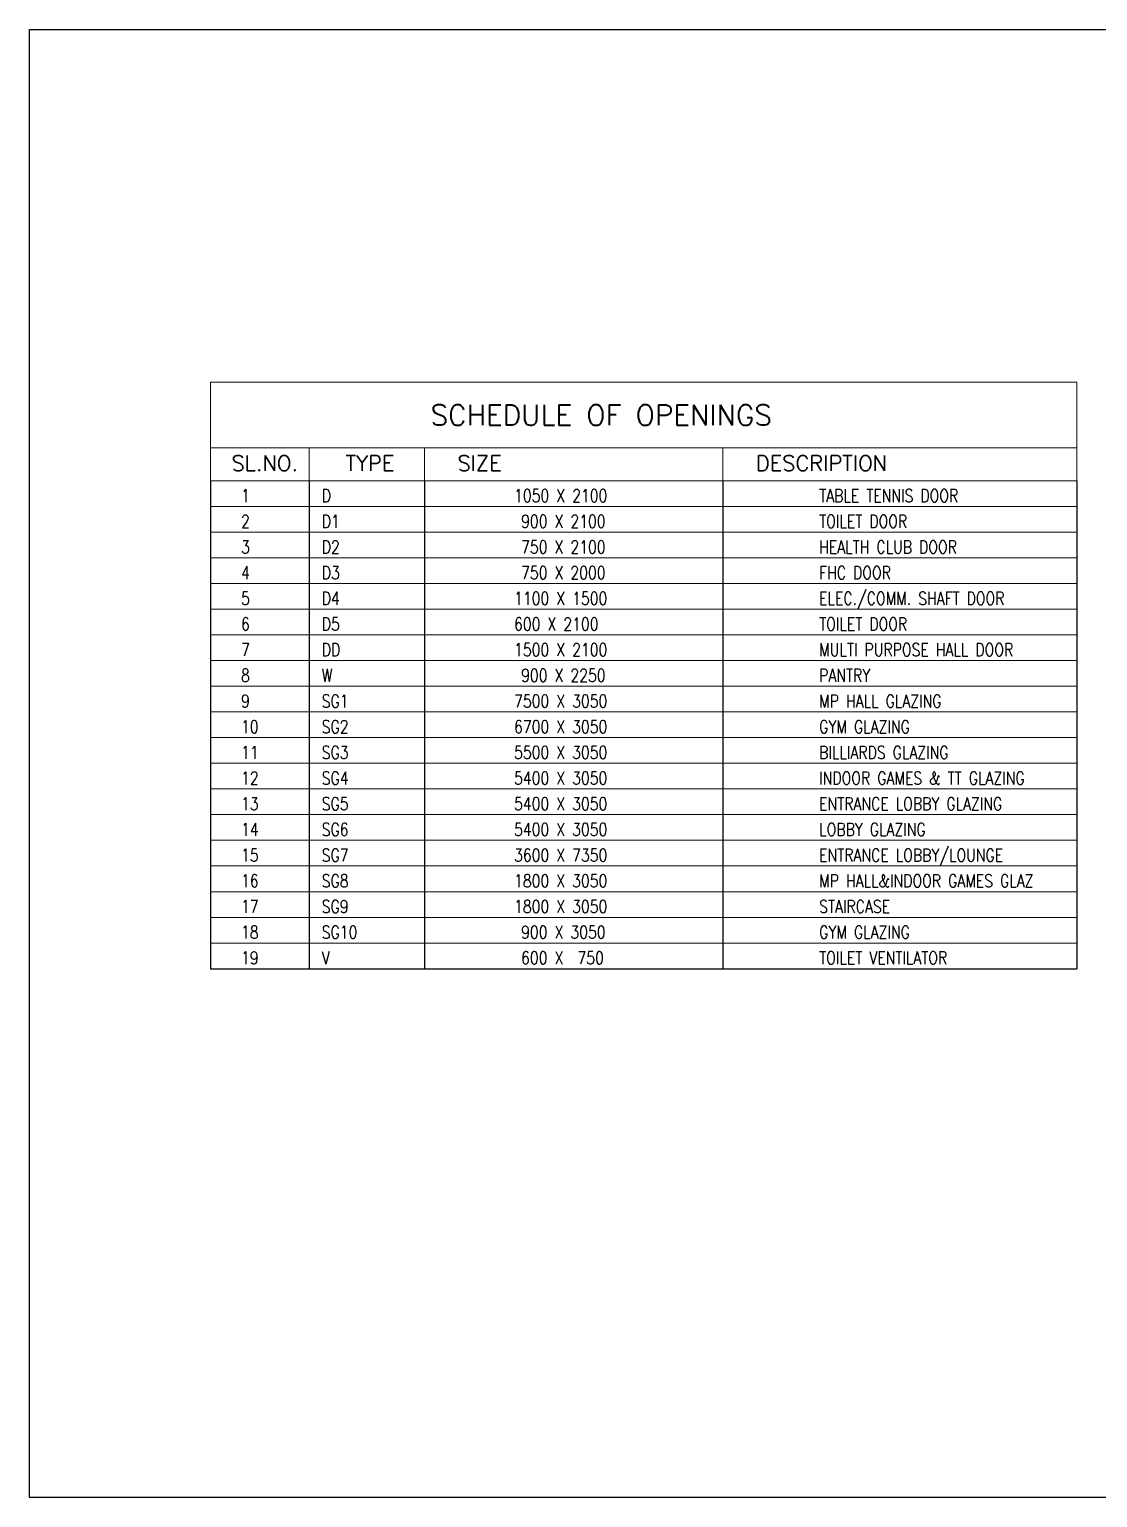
# Model space of a CAD drawing. Extents: x -32840 to 422982, y 280745 to 888746.
# Drawn here: x 316696 to 333344, y 403264 to 426137 of the extents above; entities that cross this region are included whole.
import ezdxf
from ezdxf.enums import TextEntityAlignment as Align

# ---------------------------------------------------------------- set-up
doc = ezdxf.new("R2010")
doc.units = 0
doc.header["$LTSCALE"] = 1000
doc.layers.add('TIT-REAL-ARCH-INT-A1-INSERT R1$0$A-SCHE', color=2, linetype='Continuous')
doc.styles.add('TIT-REAL-ARCH-INT-A1-INSERT R1$0$ROMANS', font='romans.shx', dxfattribs={"width": 0.7})

# ---------------------------------------------------------------- blocks, each defined once
blk = doc.blocks.new('TIT-REAL-ARCH-INT-A1-INSERT R1$0$OPENING SD-DOOR NO')
at = {"lineweight": 0}
for p, q in [((0, 11.88), (135, 11.88)), ((0, 11.88), (0, -3.49)), ((135, 11.88), (135, -3.49)), ((0, 1.63), (135, 1.63)), ((15.37, 1.63), (15.37, -3.49)), ((33.36, 1.63), (33.36, -3.49)), ((79.86, 1.63), (79.86, -3.49))]:
    blk.add_line(p, q, dxfattribs=at)
at = {"color": 6, "lineweight": 0, "style": 'TIT-REAL-ARCH-INT-A1-INSERT R1$0$ROMANS'}
blk.add_attdef('A', text='', height=3.2, dxfattribs=at).set_placement((60.88, 6.76), align=Align.MIDDLE)
for tag, p in [('01', (3.26, 0.45)), ('02', (21.05, 0.45)), ('03', (38.48, 0.45)), ('04', (84.98, 0.45))]:
    blk.add_attdef(tag, text='', height=2.4, dxfattribs=at).set_placement(p, align=Align.TOP_LEFT)
blk = doc.blocks.new('TIT-REAL-ARCH-INT-A1-INSERT R1$0$OPENING SD-DOOR')
at = {"lineweight": 0}
blk.add_line((0, 11.88), (135, 11.88), dxfattribs=at)
for p, q in [((0, 11.88), (0, 7.88)), ((15.37, 11.88), (15.37, 7.88)), ((33.36, 11.88), (33.36, 7.88)), ((79.86, 11.88), (79.86, 7.88)), ((135, 11.88), (135, 7.88))]:
    blk.add_line(p, q)
at = {"color": 6, "style": 'TIT-REAL-ARCH-INT-A1-INSERT R1$0$ROMANS', "width": 0.8}
for tag, p in [('SN', (4.75, 8.57)), ('DOORTYPE', (17.33, 8.57)), ('SHUTTERSIZE', (47.3, 8.57)), ('DESCRIPTION', (94.85, 8.57))]:
    blk.add_attdef(tag, p, '', height=2, dxfattribs=at)

msp = doc.modelspace()

# ---------------------------------------------------------------- linework, layer by layer
msp.add_lwpolyline([(316695.9, 426137), (422982.3, 426137), (422982.3, 403263.5), (316695.9, 403263.5)], close=True)
at = {"layer": 'TIT-REAL-ARCH-INT-A1-INSERT R1$0$A-SCHE'}
msp.add_lwpolyline([(319519.6, 411503.6), (333019.6, 411503.6)], dxfattribs=at)

# ---------------------------------------------------------------- block references
at = {"layer": 'TIT-REAL-ARCH-INT-A1-INSERT R1$0$A-SCHE', "xscale": 100, "yscale": 100, "zscale": 100}
for name, p, values in [('TIT-REAL-ARCH-INT-A1-INSERT R1$0$OPENING SD-DOOR NO', (319519.6, 419452.5), {'01': 'SL.NO.', '02': 'TYPE', '03': 'SIZE', 'A': 'SCHEDULE OF OPENINGS', '04': 'DESCRIPTION'}), ('TIT-REAL-ARCH-INT-A1-INSERT R1$0$OPENING SD-DOOR', (319519.6, 417915.5), {'SN': '1', 'DOORTYPE': 'D', 'SHUTTERSIZE': '1050 X 2100', 'DESCRIPTION': 'TABLE TENNIS DOOR'}), ('TIT-REAL-ARCH-INT-A1-INSERT R1$0$OPENING SD-DOOR', (319519.6, 417515.5), {'SN': '2', 'DOORTYPE': 'D1', 'SHUTTERSIZE': ' 900 X 2100', 'DESCRIPTION': 'TOILET DOOR'}), ('TIT-REAL-ARCH-INT-A1-INSERT R1$0$OPENING SD-DOOR', (319519.6, 417115.5), {'SN': '3', 'DOORTYPE': 'D2', 'SHUTTERSIZE': ' 750 X 2100', 'DESCRIPTION': 'HEALTH CLUB DOOR'}), ('TIT-REAL-ARCH-INT-A1-INSERT R1$0$OPENING SD-DOOR', (319519.6, 416715.5), {'SN': '4', 'DOORTYPE': 'D3', 'SHUTTERSIZE': ' 750 X 2000', 'DESCRIPTION': 'FHC DOOR'}), ('TIT-REAL-ARCH-INT-A1-INSERT R1$0$OPENING SD-DOOR', (319519.6, 416315.5), {'SN': '5', 'DOORTYPE': 'D4', 'SHUTTERSIZE': '1100 X 1500', 'DESCRIPTION': 'ELEC./COMM. SHAFT DOOR'}), ('TIT-REAL-ARCH-INT-A1-INSERT R1$0$OPENING SD-DOOR', (319519.6, 415915.5), {'SN': '6', 'DOORTYPE': 'D5', 'SHUTTERSIZE': '600 X 2100', 'DESCRIPTION': 'TOILET DOOR '}), ('TIT-REAL-ARCH-INT-A1-INSERT R1$0$OPENING SD-DOOR', (319519.6, 415515.5), {'SN': '7', 'DOORTYPE': 'DD', 'SHUTTERSIZE': '1500 X 2100', 'DESCRIPTION': 'MULTI PURPOSE HALL DOOR'}), ('TIT-REAL-ARCH-INT-A1-INSERT R1$0$OPENING SD-DOOR', (319519.6, 415115.5), {'SN': '8', 'DOORTYPE': 'W', 'SHUTTERSIZE': ' 900 X 2250', 'DESCRIPTION': 'PANTRY'}), ('TIT-REAL-ARCH-INT-A1-INSERT R1$0$OPENING SD-DOOR', (319519.6, 414715.5), {'SN': '9', 'DOORTYPE': 'SG1', 'SHUTTERSIZE': '7500 X 3050', 'DESCRIPTION': 'MP HALL GLAZING'}), ('TIT-REAL-ARCH-INT-A1-INSERT R1$0$OPENING SD-DOOR', (319519.6, 414315.5), {'SN': '10', 'DOORTYPE': 'SG2', 'SHUTTERSIZE': '6700 X 3050', 'DESCRIPTION': 'GYM GLAZING'}), ('TIT-REAL-ARCH-INT-A1-INSERT R1$0$OPENING SD-DOOR', (319519.6, 413915.5), {'SN': '11', 'DOORTYPE': 'SG3', 'SHUTTERSIZE': '5500 X 3050', 'DESCRIPTION': 'BILLIARDS GLAZING'}), ('TIT-REAL-ARCH-INT-A1-INSERT R1$0$OPENING SD-DOOR', (319519.6, 413515.5), {'SN': '12', 'DOORTYPE': 'SG4', 'SHUTTERSIZE': '5400 X 3050', 'DESCRIPTION': 'INDOOR GAMES & TT GLAZING'}), ('TIT-REAL-ARCH-INT-A1-INSERT R1$0$OPENING SD-DOOR', (319519.6, 413115.5), {'SN': '13', 'DOORTYPE': 'SG5', 'SHUTTERSIZE': '5400 X 3050', 'DESCRIPTION': 'ENTRANCE LOBBY GLAZING'}), ('TIT-REAL-ARCH-INT-A1-INSERT R1$0$OPENING SD-DOOR', (319519.6, 412715.5), {'SN': '14', 'DOORTYPE': 'SG6', 'SHUTTERSIZE': '5400 X 3050', 'DESCRIPTION': 'LOBBY GLAZING'}), ('TIT-REAL-ARCH-INT-A1-INSERT R1$0$OPENING SD-DOOR', (319519.6, 412315.5), {'SN': '15', 'DOORTYPE': 'SG7', 'SHUTTERSIZE': '3600 X 7350', 'DESCRIPTION': 'ENTRANCE LOBBY/LOUNGE'}), ('TIT-REAL-ARCH-INT-A1-INSERT R1$0$OPENING SD-DOOR', (319519.6, 411915.5), {'SN': '16', 'DOORTYPE': 'SG8', 'SHUTTERSIZE': '1800 X 3050', 'DESCRIPTION': 'MP HALL&INDOOR GAMES GLAZ'}), ('TIT-REAL-ARCH-INT-A1-INSERT R1$0$OPENING SD-DOOR', (319519.6, 411515.5), {'SN': '17', 'DOORTYPE': 'SG9', 'SHUTTERSIZE': '1800 X 3050', 'DESCRIPTION': 'STAIRCASE '}), ('TIT-REAL-ARCH-INT-A1-INSERT R1$0$OPENING SD-DOOR', (319519.6, 411115.5), {'SN': '18', 'DOORTYPE': 'SG10', 'SHUTTERSIZE': ' 900 X 3050', 'DESCRIPTION': 'GYM GLAZING'}), ('TIT-REAL-ARCH-INT-A1-INSERT R1$0$OPENING SD-DOOR', (319519.6, 410715.5), {'SN': '19', 'DOORTYPE': 'V', 'SHUTTERSIZE': ' 600 X  750', 'DESCRIPTION': 'TOILET VENTILATOR'})]:
    msp.add_blockref(name, p, dxfattribs=at).add_auto_attribs(values)

doc.saveas('drawing.dxf')
